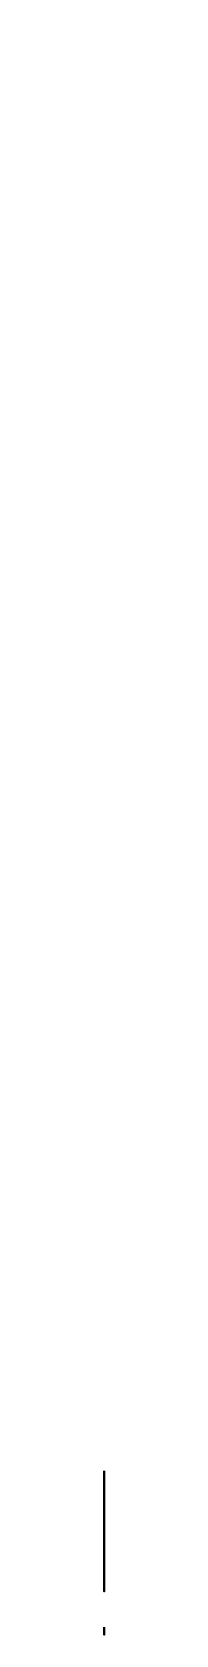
# Model space of a CAD drawing. Header units: inches. Extents: x 0 to 0, y 620.7 to 673.9.
import ezdxf

# ---------------------------------------------------------------- set-up
doc = ezdxf.new("R2010")
doc.units = ezdxf.units.IN
doc.header["$MEASUREMENT"] = 0
doc.styles.get("Standard").update_dxf_attribs({"font": 'arial.ttf'})

msp = doc.modelspace()

# ---------------------------------------------------------------- linework, layer by layer
at = {"extrusion": (1, 0, 0)}
msp.add_line((0, 624.152, 630.798), (0, 624.152, 626.798), dxfattribs=at)
for centre, radius in [((624.152, 628.798), 2), ((620.842, 632.614), 0.13)]:
    msp.add_circle(centre, radius, dxfattribs=at)

# ---------------------------------------------------------------- texts
at = {"extrusion": (1, 0, 0), "char_height": 0.8, "attachment_point": 1, "text_direction": (0, 1, 0)}
for s, width, heights, insert in [('Materials : \\PBody : Fabric - Stripe Black\\PFilter (Outside) : Plastic - High Gloss Burnt Red\\PFilter (Inside) : Fabric - Stripes Blue White\\PStraps : Fabric - Canvas White', 23.60777, [7.021], (0, 650.532, 635.019)), ('Mask Height : 4 \\PMask Width : 5.23\\PSide circle for adding rope : R0.13\\PFilter size :2.67\\PInside air filter :2.31', 9.89519, [0], (0, 638.278, 634.65))]:
    msp.add_mtext_dynamic_manual_height_columns(s, width=width, gutter_width=1, heights=heights, dxfattribs=dict(at, insert=insert))

doc.saveas('drawing.dxf')
